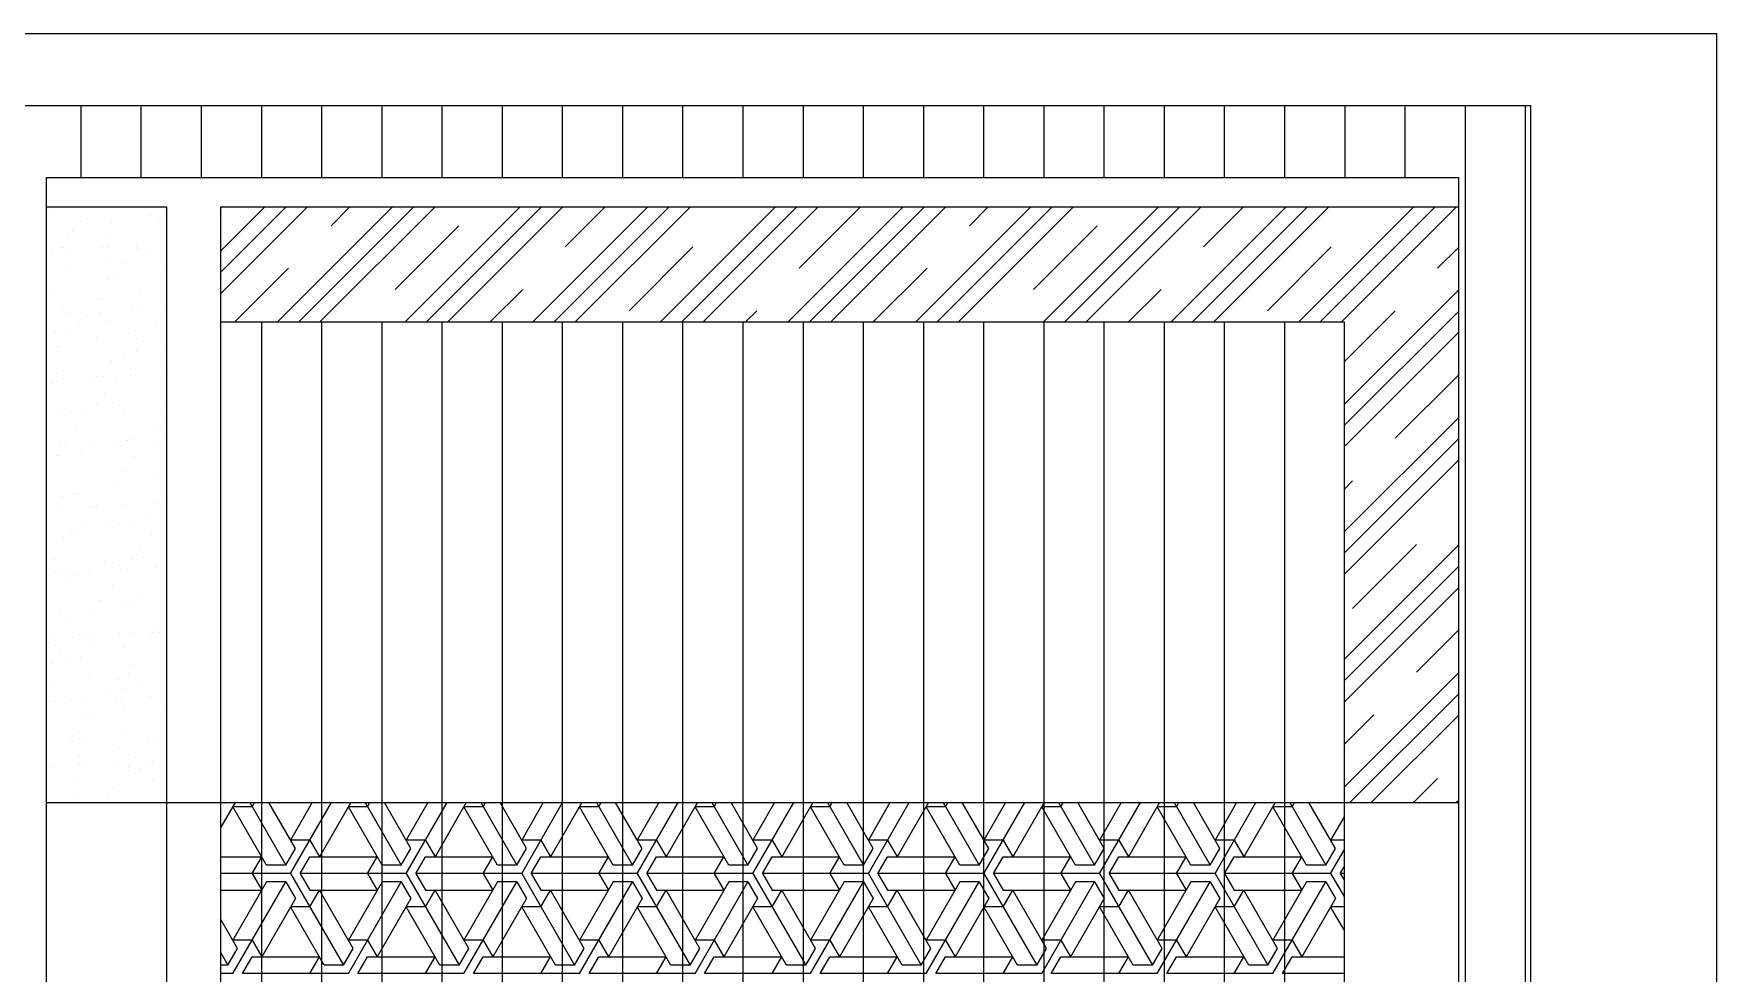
# Model space of a CAD drawing. Extents: x -42728 to 99010, y -18674 to 47645.
# Drawn here: x 62401.4 to 62750.9, y 2873.6 to 3068.9 of the extents above; entities that cross this region are included whole.
import ezdxf

# ---------------------------------------------------------------- set-up
doc = ezdxf.new("R2010")
doc.units = 0
doc.header["$LTSCALE"] = 100
doc.header["$MEASUREMENT"] = 0
doc.layers.get('0').update_dxf_attribs({"linetype": 'CONTINUOUS'})

# ---------------------------------------------------------------- blocks, each defined once
blk = doc.blocks.new('A$C6A7C34F6')
for p, q in [((201.91, 624.56, 0), (645.28, 624.56, 0)), ((645.28, 624.56, 0), (645.28, 215.53, 0)), ((239.93, 609.64, 0), (606.7, 609.64, 0)), ((305.66, 594.64, 0), (305.66, 609.64, 0)), ((318.16, 594.64, 0), (318.16, 609.64, 0)), ((330.66, 594.64, 0), (330.66, 609.64, 0)), ((343.16, 594.64, 0), (343.16, 609.64, 0)), ((355.66, 594.64, 0), (355.66, 609.64, 0)), ((368.16, 594.64, 0), (368.16, 609.64, 0)), ((380.66, 594.64, 0), (380.66, 609.64, 0)), ((393.16, 594.64, 0), (393.16, 609.64, 0)), ((405.66, 594.64, 0), (405.66, 609.64, 0)), ((418.16, 594.64, 0), (418.16, 609.64, 0)), ((430.66, 594.64, 0), (430.66, 609.64, 0)), ((443.16, 594.64, 0), (443.16, 609.64, 0)), ((455.66, 594.64, 0), (455.66, 609.64, 0)), ((468.16, 594.64, 0), (468.16, 609.64, 0)), ((480.66, 594.64, 0), (480.66, 609.64, 0)), ((493.16, 594.64, 0), (493.16, 609.64, 0)), ((505.66, 594.64, 0), (505.66, 609.64, 0)), ((518.16, 594.64, 0), (518.16, 609.64, 0)), ((530.66, 594.64, 0), (530.66, 609.64, 0)), ((543.16, 594.64, 0), (543.16, 609.64, 0)), ((555.66, 594.64, 0), (555.66, 609.64, 0)), ((568.16, 594.64, 0), (568.16, 609.64, 0)), ((580.66, 594.64, 0), (580.66, 609.64, 0)), ((593.16, 229.43, 0), (593.16, 609.64, 0)), ((605.66, 229.43, 0), (605.66, 609.64, 0)), ((606.7, 609.64, 0), (606.7, 229.43, 0)), ((298.44, 244.43, 0), (298.44, 594.64, 0)), ((298.44, 594.64, 0), (591.7, 594.64, 0)), ((591.7, 594.64, 0), (591.7, 244.43, 0)), ((299.06, 588.03, 0), (299.06, 588.03, 0)), ((323.24, 587.52, 0), (323.24, 587.52, 0)), ((334.69, 588.26, 0), (334.97, 588.53, 0)), ((334.69, 579.42, 0), (343.81, 588.53, 0)), ((334.69, 575, 0), (348.23, 588.53, 0)), ((334.69, 570.58, 0), (352.65, 588.53, 0)), ((346.43, 564.64, 0), (370.32, 588.53, 0)), ((350.85, 564.64, 0), (374.74, 588.53, 0)), ((355.27, 564.64, 0), (379.16, 588.53, 0)), ((357.59, 584.64, 0), (361.48, 588.53, 0)), ((372.95, 564.64, 0), (396.84, 588.53, 0)), ((377.37, 564.64, 0), (401.26, 588.53, 0)), ((381.79, 564.64, 0), (405.68, 588.53, 0)), ((399.47, 564.64, 0), (423.36, 588.53, 0)), ((403.89, 564.64, 0), (427.78, 588.53, 0)), ((406.21, 580.22, 0), (414.52, 588.53, 0)), ((408.3, 564.64, 0), (432.2, 588.53, 0)), ((425.98, 564.64, 0), (449.87, 588.53, 0)), ((430.4, 564.64, 0), (454.29, 588.53, 0)), ((434.82, 564.64, 0), (458.71, 588.53, 0)), ((452.5, 564.64, 0), (476.39, 588.53, 0)), ((454.82, 575.8, 0), (467.55, 588.53, 0)), ((456.92, 564.64, 0), (480.81, 588.53, 0)), ((461.34, 564.64, 0), (485.23, 588.53, 0)), ((479.02, 564.64, 0), (502.91, 588.53, 0)), ((483.43, 564.64, 0), (507.33, 588.53, 0)), ((487.85, 564.64, 0), (511.74, 588.53, 0)), ((490.17, 584.64, 0), (494.07, 588.53, 0)), ((505.53, 564.64, 0), (529.42, 588.53, 0)), ((509.95, 564.64, 0), (533.84, 588.53, 0)), ((514.37, 564.64, 0), (538.26, 588.53, 0)), ((532.05, 564.64, 0), (555.94, 588.53, 0)), ((536.47, 564.64, 0), (560.36, 588.53, 0)), ((538.79, 580.22, 0), (547.1, 588.53, 0)), ((540.89, 564.64, 0), (564.78, 588.53, 0)), ((558.56, 564.64, 0), (582.46, 588.53, 0)), ((562.98, 564.64, 0), (586.87, 588.53, 0)), ((567.4, 564.64, 0), (591.29, 588.53, 0)), ((305.49, 585.47, 0), (305.49, 585.47, 0)), ((311.98, 585.33, 0), (311.98, 585.33, 0)), ((320.07, 586.8, 0), (320.07, 586.8, 0)), ((321.64, 585.44, 0), (321.64, 585.44, 0)), ((322.24, 584.58, 0), (322.24, 584.58, 0)), ((370.85, 571.38, 0), (384.11, 584.64, 0)), ((503.43, 571.38, 0), (516.69, 584.64, 0)), ((302.99, 582.21, 0), (302.99, 582.21, 0)), ((303.83, 583.5, 0), (303.83, 583.5, 0)), ((310.77, 582.03, 0), (310.77, 582.03, 0)), ((311.25, 580.13, 0), (311.25, 580.13, 0)), ((317.15, 580.39, 0), (317.15, 580.39, 0)), ((419.46, 566.96, 0), (432.72, 580.22, 0)), ((552.05, 566.96, 0), (565.3, 580.22, 0)), ((299.54, 579.54, 0), (299.54, 579.54, 0)), ((301.39, 580.13, 0), (301.39, 580.13, 0)), ((301.98, 580.08, 0), (301.98, 580.08, 0)), ((303.26, 579.79, 0), (303.26, 579.79, 0)), ((310.01, 580.08, 0), (310.01, 580.08, 0)), ((310.87, 576.91, 0), (310.87, 576.91, 0)), ((314.97, 576.75, 0), (314.97, 576.75, 0)), ((317.47, 580, 0), (317.47, 580, 0)), ((319.01, 578.74, 0), (319.01, 578.74, 0)), ((587.4, 575.8, 0), (591.7, 580.1, 0)), ((302.84, 575.96, 0), (302.84, 575.96, 0)), ((311.25, 573.55, 0), (311.25, 573.55, 0)), ((313.38, 574.67, 0), (313.38, 574.67, 0)), ((313.69, 574.09, 0), (313.69, 574.09, 0)), ((322.48, 576.03, 0), (322.48, 576.03, 0)), ((337.59, 564.64, 0), (348.75, 575.8, 0)), ((470.18, 564.64, 0), (481.34, 575.8, 0)), ((299.78, 571, 0), (299.78, 571, 0)), ((317.9, 570.32, 0), (317.9, 570.32, 0)), ((390.63, 564.64, 0), (397.37, 571.38, 0)), ((523.21, 564.64, 0), (529.95, 571.38, 0)), ((567.95, 547.51, 0), (591.7, 571.26, 0)), ((301.78, 567.91, 0), (301.78, 567.91, 0)), ((302.48, 566.35, 0), (302.48, 566.35, 0)), ((303.73, 566.4, 0), (303.73, 566.4, 0)), ((309.21, 569.23, 0), (309.21, 569.23, 0)), ((309.62, 566.66, 0), (309.62, 566.66, 0)), ((309.88, 569.37, 0), (309.88, 569.37, 0)), ((316.37, 566.96, 0), (316.37, 566.96, 0)), ((317.62, 567.01, 0), (317.62, 567.01, 0)), ((322.96, 567.55, 0), (322.96, 567.55, 0)), ((443.66, 564.64, 0), (445.98, 566.96, 0)), ((567.95, 556.35, 0), (578.56, 566.96, 0)), ((567.95, 543.09, 0), (591.7, 566.84, 0)), ((302.7, 563.06, 0), (302.7, 563.06, 0)), ((305.11, 563.9, 0), (305.11, 563.9, 0)), ((306.71, 565.98, 0), (306.71, 565.98, 0)), ((311.49, 565, 0), (311.49, 565, 0)), ((316.91, 562.78, 0), (316.91, 562.78, 0)), ((321.19, 563.77, 0), (321.19, 563.77, 0)), ((334.69, 564.64, 0), (567.95, 564.64, 0)), ((343.16, 274.43, 0), (343.16, 564.64, 0)), ((355.66, 274.43, 0), (355.66, 564.64, 0)), ((368.16, 274.43, 0), (368.16, 564.64, 0)), ((380.66, 274.43, 0), (380.66, 564.64, 0)), ((393.16, 274.43, 0), (393.16, 564.64, 0)), ((405.66, 274.43, 0), (405.66, 564.64, 0)), ((418.16, 274.43, 0), (418.16, 564.64, 0)), ((430.66, 274.43, 0), (430.66, 564.64, 0)), ((443.16, 274.43, 0), (443.16, 564.64, 0)), ((455.66, 274.43, 0), (455.66, 564.64, 0)), ((468.16, 274.43, 0), (468.16, 564.64, 0)), ((480.66, 274.43, 0), (480.66, 564.64, 0)), ((493.16, 274.43, 0), (493.16, 564.64, 0)), ((505.66, 274.43, 0), (505.66, 564.64, 0)), ((518.16, 274.43, 0), (518.16, 564.64, 0)), ((530.66, 274.43, 0), (530.66, 564.64, 0)), ((543.16, 274.43, 0), (543.16, 564.64, 0)), ((555.66, 274.43, 0), (555.66, 564.64, 0)), ((567.95, 564.64, 0), (567.95, 274.43, 0)), ((300.26, 562.52, 0), (300.26, 562.52, 0)), ((300.67, 559.48, 0), (300.67, 559.48, 0)), ((308.81, 561.32, 0), (308.81, 561.32, 0)), ((318.69, 560.51, 0), (318.69, 560.51, 0)), ((567.95, 538.67, 0), (591.7, 562.42, 0)), ((300.94, 558.46, 0), (300.94, 558.46, 0)), ((311.97, 556.52, 0), (311.97, 556.52, 0)), ((314.41, 557.06, 0), (314.41, 557.06, 0)), ((317.1, 558.43, 0), (317.1, 558.43, 0)), ((323.2, 559.01, 0), (323.2, 559.01, 0)), ((298.45, 555.21, 0), (298.45, 555.21, 0)), ((300.5, 553.97, 0), (300.5, 553.97, 0)), ((302.1, 552.93, 0), (302.1, 552.93, 0)), ((307.71, 552.89, 0), (307.71, 552.89, 0)), ((308.84, 553.22, 0), (308.84, 553.22, 0)), ((310.09, 553.28, 0), (310.09, 553.28, 0)), ((312.93, 553, 0), (312.93, 553, 0)), ((315.85, 554.73, 0), (315.85, 554.73, 0)), ((315.99, 553.54, 0), (315.99, 553.54, 0)), ((322.73, 553.83, 0), (322.73, 553.83, 0)), ((578.56, 540.45, 0), (591.7, 553.58, 0)), ((299.68, 551.94, 0), (299.68, 551.94, 0)), ((310.43, 549.74, 0), (310.43, 549.74, 0)), ((300.98, 545.49, 0), (300.98, 545.49, 0)), ((303.42, 546.03, 0), (303.42, 546.03, 0)), ((306.71, 545.35, 0), (306.71, 545.35, 0)), ((308.83, 547.66, 0), (308.83, 547.66, 0)), ((312.21, 547.98, 0), (312.21, 547.98, 0)), ((314.74, 546.3, 0), (314.74, 546.3, 0)), ((322.88, 548.14, 0), (322.88, 548.14, 0)), ((298.62, 543.89, 0), (298.62, 543.89, 0)), ((304.66, 542.23, 0), (304.66, 542.23, 0)), ((320.82, 542.2, 0), (320.82, 542.2, 0)), ((322.42, 544.28, 0), (322.42, 544.28, 0)), ((567.95, 520.99, 0), (591.7, 544.74, 0)), ((301.32, 539.49, 0), (301.32, 539.49, 0)), ((302.17, 538.97, 0), (302.17, 538.97, 0)), ((302.57, 539.55, 0), (302.57, 539.55, 0)), ((308.46, 539.8, 0), (308.46, 539.8, 0)), ((312.69, 539.49, 0), (312.69, 539.49, 0)), ((313.75, 538.76, 0), (313.75, 538.76, 0)), ((315.13, 540.03, 0), (315.13, 540.03, 0)), ((315.2, 540.1, 0), (315.2, 540.1, 0)), ((316.45, 540.15, 0), (316.45, 540.15, 0)), ((321.78, 539.71, 0), (321.78, 539.71, 0)), ((322.35, 540.41, 0), (322.35, 540.41, 0)), ((567.95, 516.57, 0), (591.7, 540.32, 0)), ((300.57, 536.89, 0), (300.57, 536.89, 0)), ((301.22, 536.95, 0), (301.22, 536.95, 0)), ((305.65, 537.3, 0), (305.65, 537.3, 0)), ((316.65, 536.76, 0), (316.65, 536.76, 0)), ((567.95, 512.15, 0), (591.7, 535.9, 0)), ((312.55, 531.43, 0), (312.55, 531.43, 0)), ((314.15, 533.51, 0), (314.15, 533.51, 0)), ((320.78, 532.17, 0), (320.78, 532.17, 0)), ((567.95, 529.83, 0), (569.72, 531.61, 0)), ((301.7, 528.46, 0), (301.7, 528.46, 0)), ((304.14, 529, 0), (304.14, 529, 0)), ((304.54, 528.87, 0), (304.54, 528.87, 0)), ((312.69, 530.71, 0), (312.69, 530.71, 0)), ((312.92, 530.95, 0), (312.92, 530.95, 0)), ((300.93, 526.07, 0), (300.93, 526.07, 0)), ((307.68, 526.37, 0), (307.68, 526.37, 0)), ((308.38, 525.99, 0), (308.38, 525.99, 0)), ((308.93, 526.42, 0), (308.93, 526.42, 0)), ((314.82, 526.68, 0), (314.82, 526.68, 0)), ((321.57, 526.97, 0), (321.57, 526.97, 0)), ((322.81, 527.03, 0), (322.81, 527.03, 0)), ((303.55, 521.34, 0), (303.55, 521.34, 0)), ((305.89, 522.74, 0), (305.89, 522.74, 0)), ((311.58, 522.28, 0), (311.58, 522.28, 0)), ((313.41, 522.46, 0), (313.41, 522.46, 0)), ((315.85, 523, 0), (315.85, 523, 0)), ((319.72, 524.12, 0), (319.72, 524.12, 0)), ((301.93, 519.92, 0), (301.93, 519.92, 0)), ((304.29, 520.66, 0), (304.29, 520.66, 0)), ((317.87, 517.27, 0), (317.87, 517.27, 0)), ((320.37, 520.53, 0), (320.37, 520.53, 0)), ((567.95, 494.48, 0), (591.7, 518.23, 0)), ((569.72, 505.09, 0), (582.98, 518.35, 0)), ((300.12, 515.22, 0), (300.12, 515.22, 0)), ((310.59, 514.75, 0), (310.59, 514.75, 0)), ((313.64, 513.92, 0), (313.64, 513.92, 0)), ((316.27, 515.19, 0), (316.27, 515.19, 0)), ((318.61, 515.69, 0), (318.61, 515.69, 0)), ((567.95, 490.06, 0), (591.7, 513.81, 0)), ((300.15, 512.64, 0), (300.15, 512.64, 0)), ((301.4, 512.69, 0), (301.4, 512.69, 0)), ((302.42, 511.43, 0), (302.42, 511.43, 0)), ((302.49, 513.28, 0), (302.49, 513.28, 0)), ((304.86, 511.97, 0), (304.86, 511.97, 0)), ((307.3, 512.95, 0), (307.3, 512.95, 0)), ((314.04, 513.24, 0), (314.04, 513.24, 0)), ((315.29, 513.3, 0), (315.29, 513.3, 0)), ((321.18, 513.55, 0), (321.18, 513.55, 0)), ((312.1, 509.76, 0), (312.1, 509.76, 0)), ((317.62, 508.16, 0), (317.62, 508.16, 0)), ((567.95, 485.64, 0), (591.7, 509.39, 0)), ((301.38, 504.85, 0), (301.38, 504.85, 0)), ((308.01, 504.42, 0), (308.01, 504.42, 0)), ((309.53, 506.69, 0), (309.53, 506.69, 0)), ((309.61, 506.5, 0), (309.61, 506.5, 0)), ((314.12, 505.43, 0), (314.12, 505.43, 0)), ((316.57, 505.97, 0), (316.57, 505.97, 0)), ((302.65, 502.89, 0), (302.65, 502.89, 0)), ((313.66, 499.82, 0), (313.66, 499.82, 0)), ((316.56, 500.1, 0), (316.56, 500.1, 0)), ((320.4, 500.12, 0), (320.4, 500.12, 0)), ((321.59, 501.04, 0), (321.59, 501.04, 0)), ((321.65, 500.17, 0), (321.65, 500.17, 0)), ((582.98, 491.83, 0), (591.7, 500.55, 0)), ((299.77, 499.22, 0), (299.77, 499.22, 0)), ((300.39, 497.32, 0), (300.39, 497.32, 0)), ((303.84, 498.99, 0), (303.84, 498.99, 0)), ((306.51, 499.51, 0), (306.51, 499.51, 0)), ((307.76, 499.57, 0), (307.76, 499.57, 0)), ((308.42, 498.26, 0), (308.42, 498.26, 0)), ((314.36, 496.89, 0), (314.36, 496.89, 0)), ((319.99, 498.96, 0), (319.99, 498.96, 0)), ((299.75, 493.65, 0), (299.75, 493.65, 0)), ((301.34, 495.73, 0), (301.34, 495.73, 0)), ((303.13, 494.4, 0), (303.13, 494.4, 0)), ((305.58, 494.94, 0), (305.58, 494.94, 0)), ((315.82, 493.52, 0), (315.82, 493.52, 0)), ((307.42, 490.73, 0), (307.42, 490.73, 0)), ((313.33, 490.27, 0), (313.33, 490.27, 0)), ((315.45, 491.67, 0), (315.45, 491.67, 0)), ((567.95, 467.96, 0), (591.7, 491.71, 0)), ((298.99, 485.78, 0), (298.99, 485.78, 0)), ((299.33, 489.26, 0), (299.33, 489.26, 0)), ((300.24, 485.83, 0), (300.24, 485.83, 0)), ((303.37, 485.86, 0), (303.37, 485.86, 0)), ((306.13, 486.09, 0), (306.13, 486.09, 0)), ((311.73, 488.19, 0), (311.73, 488.19, 0)), ((312.88, 486.39, 0), (312.88, 486.39, 0)), ((314.12, 486.44, 0), (314.12, 486.44, 0)), ((314.84, 488.4, 0), (314.84, 488.4, 0)), ((317.28, 488.95, 0), (317.28, 488.95, 0)), ((320.02, 486.7, 0), (320.02, 486.7, 0)), ((569.14, 464.74, 0), (591.7, 487.29, 0)), ((306.36, 482.67, 0), (306.36, 482.67, 0)), ((307.56, 482.75, 0), (307.56, 482.75, 0)), ((314.46, 484.14, 0), (314.46, 484.14, 0)), ((322.49, 485.08, 0), (322.49, 485.08, 0)), ((567.95, 476.8, 0), (574.14, 482.99, 0)), ((573.56, 464.74, 0), (591.7, 482.87, 0)), ((305.06, 479.5, 0), (305.06, 479.5, 0)), ((315.08, 479.86, 0), (315.08, 479.86, 0)), ((303.47, 477.42, 0), (303.47, 477.42, 0)), ((303.85, 477.37, 0), (303.85, 477.37, 0)), ((306.29, 477.92, 0), (306.29, 477.92, 0)), ((313.4, 476.08, 0), (313.4, 476.08, 0)), ((319.55, 477.29, 0), (319.55, 477.29, 0)), ((321.49, 477.55, 0), (321.49, 477.55, 0)), ((298.61, 472.36, 0), (298.61, 472.36, 0)), ((299.3, 471.98, 0), (299.3, 471.98, 0)), ((305.25, 474.25, 0), (305.25, 474.25, 0)), ((305.35, 472.66, 0), (305.35, 472.66, 0)), ((306.6, 472.71, 0), (306.6, 472.71, 0)), ((312.49, 472.97, 0), (312.49, 472.97, 0)), ((315.45, 471.95, 0), (315.45, 471.95, 0)), ((317.05, 474.03, 0), (317.05, 474.03, 0)), ((318, 471.92, 0), (318, 471.92, 0)), ((319.24, 473.26, 0), (319.24, 473.26, 0)), ((320.49, 473.32, 0), (320.49, 473.32, 0)), ((304.09, 468.83, 0), (304.09, 468.83, 0)), ((315.56, 471.38, 0), (315.56, 471.38, 0)), ((320.43, 469.49, 0), (320.43, 469.49, 0)), ((582.4, 464.74, 0), (587.4, 469.74, 0)), ((304.26, 466.71, 0), (304.26, 466.71, 0)), ((311.28, 466.52, 0), (311.28, 466.52, 0)), ((312.29, 467.66, 0), (312.29, 467.66, 0)), ((591.24, 464.74, 0), (591.7, 465.19, 0)), ((298.44, 464.74, 0), (591.7, 464.74, 0)), ((337.65, 464.74, 0), (334.69, 459.62, 0)), ((344.16, 451.77, 0), (337.16, 463.89, 0)), ((341.16, 463.89, 0), (337.16, 463.89, 0)), ((340.67, 464.74, 0), (348.16, 451.77, 0)), ((341.16, 463.89, 0), (341.65, 464.74, 0)), ((350.16, 455.23, 0), (344.67, 464.74, 0)), ((353.65, 464.74, 0), (349.16, 456.97, 0)), ((349.16, 450.04, 0), (357.65, 464.74, 0)), ((361.65, 464.74, 0), (355.16, 453.5, 0)), ((368.16, 451.77, 0), (361.16, 463.89, 0)), ((365.16, 463.89, 0), (361.16, 463.89, 0)), ((364.67, 464.74, 0), (372.16, 451.77, 0)), ((365.16, 463.89, 0), (365.65, 464.74, 0)), ((374.16, 455.23, 0), (368.67, 464.74, 0)), ((377.65, 464.74, 0), (373.16, 456.97, 0)), ((373.16, 450.04, 0), (381.65, 464.74, 0)), ((385.65, 464.74, 0), (379.16, 453.5, 0)), ((392.16, 451.77, 0), (385.16, 463.89, 0)), ((389.16, 463.89, 0), (385.16, 463.89, 0)), ((388.67, 464.74, 0), (396.16, 451.77, 0)), ((389.16, 463.89, 0), (389.65, 464.74, 0)), ((398.16, 455.23, 0), (392.67, 464.74, 0)), ((401.65, 464.74, 0), (397.16, 456.97, 0)), ((397.16, 450.04, 0), (405.65, 464.74, 0)), ((409.65, 464.74, 0), (403.16, 453.5, 0)), ((416.16, 451.77, 0), (409.16, 463.89, 0)), ((413.16, 463.89, 0), (409.16, 463.89, 0)), ((412.67, 464.74, 0), (420.16, 451.77, 0)), ((413.16, 463.89, 0), (413.65, 464.74, 0)), ((422.16, 455.23, 0), (416.67, 464.74, 0)), ((425.65, 464.74, 0), (421.16, 456.97, 0)), ((421.16, 450.04, 0), (429.65, 464.74, 0)), ((433.65, 464.74, 0), (427.16, 453.5, 0)), ((440.16, 451.77, 0), (433.16, 463.89, 0)), ((437.16, 463.89, 0), (433.16, 463.89, 0)), ((436.67, 464.74, 0), (444.16, 451.77, 0)), ((437.16, 463.89, 0), (437.65, 464.74, 0)), ((446.16, 455.23, 0), (440.67, 464.74, 0)), ((449.65, 464.74, 0), (445.16, 456.97, 0)), ((445.16, 450.04, 0), (453.65, 464.74, 0)), ((457.65, 464.74, 0), (451.16, 453.5, 0)), ((464.16, 451.77, 0), (457.16, 463.89, 0)), ((461.16, 463.89, 0), (457.16, 463.89, 0)), ((460.67, 464.74, 0), (468.16, 451.77, 0)), ((461.16, 463.89, 0), (461.65, 464.74, 0)), ((470.16, 455.23, 0), (464.67, 464.74, 0)), ((473.65, 464.74, 0), (469.16, 456.97, 0)), ((469.16, 450.04, 0), (477.65, 464.74, 0)), ((481.65, 464.74, 0), (475.16, 453.5, 0)), ((488.16, 451.77, 0), (481.16, 463.89, 0)), ((485.16, 463.89, 0), (481.16, 463.89, 0)), ((484.67, 464.74, 0), (492.16, 451.77, 0)), ((485.16, 463.89, 0), (485.65, 464.74, 0)), ((494.16, 455.23, 0), (488.67, 464.74, 0)), ((497.65, 464.74, 0), (493.16, 456.97, 0)), ((493.16, 450.04, 0), (501.65, 464.74, 0)), ((505.65, 464.74, 0), (499.16, 453.5, 0)), ((512.16, 451.77, 0), (505.16, 463.89, 0)), ((509.16, 463.89, 0), (505.16, 463.89, 0)), ((508.67, 464.74, 0), (516.16, 451.77, 0)), ((509.16, 463.89, 0), (509.65, 464.74, 0)), ((518.16, 455.23, 0), (512.67, 464.74, 0)), ((521.65, 464.74, 0), (517.16, 456.97, 0)), ((517.16, 450.04, 0), (525.65, 464.74, 0)), ((529.65, 464.74, 0), (523.16, 453.5, 0)), ((536.16, 451.77, 0), (529.16, 463.89, 0)), ((533.16, 463.89, 0), (529.16, 463.89, 0)), ((532.67, 464.74, 0), (540.16, 451.77, 0)), ((533.16, 463.89, 0), (533.65, 464.74, 0)), ((542.16, 455.23, 0), (536.67, 464.74, 0)), ((545.65, 464.74, 0), (541.16, 456.97, 0)), ((541.16, 450.04, 0), (549.65, 464.74, 0)), ((553.65, 464.74, 0), (547.16, 453.5, 0)), ((560.16, 451.77, 0), (553.16, 463.89, 0)), ((557.16, 463.89, 0), (553.16, 463.89, 0)), ((556.67, 464.74, 0), (564.16, 451.77, 0)), ((557.16, 463.89, 0), (557.65, 464.74, 0)), ((566.16, 455.23, 0), (560.67, 464.74, 0)), ((567.95, 461.79, 0), (565.16, 456.97, 0)), ((348.16, 451.77, 0), (350.16, 455.23, 0)), ((353.16, 456.97, 0), (349.16, 456.97, 0)), ((353.16, 456.97, 0), (355.16, 453.5, 0)), ((372.16, 451.77, 0), (374.16, 455.23, 0)), ((377.16, 456.97, 0), (373.16, 456.97, 0)), ((377.16, 456.97, 0), (379.16, 453.5, 0)), ((396.16, 451.77, 0), (398.16, 455.23, 0)), ((401.16, 456.97, 0), (397.16, 456.97, 0)), ((401.16, 456.97, 0), (403.16, 453.5, 0)), ((420.16, 451.77, 0), (422.16, 455.23, 0)), ((425.16, 456.97, 0), (421.16, 456.97, 0)), ((425.16, 456.97, 0), (427.16, 453.5, 0)), ((444.16, 451.77, 0), (446.16, 455.23, 0)), ((449.16, 456.97, 0), (445.16, 456.97, 0)), ((449.16, 456.97, 0), (451.16, 453.5, 0)), ((468.16, 451.77, 0), (470.16, 455.23, 0)), ((473.16, 456.97, 0), (469.16, 456.97, 0)), ((473.16, 456.97, 0), (475.16, 453.5, 0)), ((492.16, 451.77, 0), (494.16, 455.23, 0)), ((497.16, 456.97, 0), (493.16, 456.97, 0)), ((497.16, 456.97, 0), (499.16, 453.5, 0)), ((516.16, 451.77, 0), (518.16, 455.23, 0)), ((521.16, 456.97, 0), (517.16, 456.97, 0)), ((521.16, 456.97, 0), (523.16, 453.5, 0)), ((540.16, 451.77, 0), (542.16, 455.23, 0)), ((545.16, 456.97, 0), (541.16, 456.97, 0)), ((545.16, 456.97, 0), (547.16, 453.5, 0)), ((564.16, 451.77, 0), (566.16, 455.23, 0)), ((567.95, 456.97, 0), (565.16, 456.97, 0)), ((565.16, 450.04, 0), (567.95, 454.87, 0)), ((334.69, 453.5, 0), (343.16, 453.5, 0)), ((341.16, 450.04, 0), (343.16, 453.5, 0)), ((348.16, 451.77, 0), (344.16, 451.77, 0)), ((351.16, 450.04, 0), (353.16, 453.5, 0)), ((353.16, 453.5, 0), (367.16, 453.5, 0)), ((365.16, 450.04, 0), (367.16, 453.5, 0)), ((372.16, 451.77, 0), (368.16, 451.77, 0)), ((375.16, 450.04, 0), (377.16, 453.5, 0)), ((377.16, 453.5, 0), (391.16, 453.5, 0)), ((389.16, 450.04, 0), (391.16, 453.5, 0)), ((396.16, 451.77, 0), (392.16, 451.77, 0)), ((399.16, 450.04, 0), (401.16, 453.5, 0)), ((401.16, 453.5, 0), (415.16, 453.5, 0)), ((413.16, 450.04, 0), (415.16, 453.5, 0)), ((420.16, 451.77, 0), (416.16, 451.77, 0)), ((423.16, 450.04, 0), (425.16, 453.5, 0)), ((425.16, 453.5, 0), (439.16, 453.5, 0)), ((437.16, 450.04, 0), (439.16, 453.5, 0)), ((444.16, 451.77, 0), (440.16, 451.77, 0)), ((447.16, 450.04, 0), (449.16, 453.5, 0)), ((449.16, 453.5, 0), (463.16, 453.5, 0)), ((461.16, 450.04, 0), (463.16, 453.5, 0)), ((468.16, 451.77, 0), (464.16, 451.77, 0)), ((471.16, 450.04, 0), (473.16, 453.5, 0)), ((473.16, 453.5, 0), (487.16, 453.5, 0)), ((485.16, 450.04, 0), (487.16, 453.5, 0)), ((492.16, 451.77, 0), (488.16, 451.77, 0)), ((495.16, 450.04, 0), (497.16, 453.5, 0)), ((497.16, 453.5, 0), (511.16, 453.5, 0)), ((509.16, 450.04, 0), (511.16, 453.5, 0)), ((516.16, 451.77, 0), (512.16, 451.77, 0)), ((519.16, 450.04, 0), (521.16, 453.5, 0)), ((521.16, 453.5, 0), (535.16, 453.5, 0)), ((533.16, 450.04, 0), (535.16, 453.5, 0)), ((540.16, 451.77, 0), (536.16, 451.77, 0)), ((543.16, 450.04, 0), (545.16, 453.5, 0)), ((545.16, 453.5, 0), (559.16, 453.5, 0)), ((557.16, 450.04, 0), (559.16, 453.5, 0)), ((564.16, 451.77, 0), (560.16, 451.77, 0)), ((567.16, 450.04, 0), (567.95, 451.4, 0)), ((349.16, 450.04, 0), (334.69, 450.04, 0)), ((344.16, 448.3, 0), (337.16, 436.18, 0)), ((337.16, 429.25, 0), (348.16, 448.3, 0)), ((341.16, 450.04, 0), (343.16, 446.57, 0)), ((348.16, 448.3, 0), (344.16, 448.3, 0)), ((348.16, 448.3, 0), (350.16, 444.84, 0)), ((349.16, 450.04, 0), (360.16, 430.98, 0)), ((351.16, 450.04, 0), (353.16, 446.57, 0)), ((373.16, 450.04, 0), (351.16, 450.04, 0)), ((368.16, 448.3, 0), (361.16, 436.18, 0)), ((361.16, 429.25, 0), (372.16, 448.3, 0)), ((365.16, 450.04, 0), (367.16, 446.57, 0)), ((372.16, 448.3, 0), (368.16, 448.3, 0)), ((372.16, 448.3, 0), (374.16, 444.84, 0)), ((373.16, 450.04, 0), (384.16, 430.98, 0)), ((375.16, 450.04, 0), (377.16, 446.57, 0)), ((397.16, 450.04, 0), (375.16, 450.04, 0)), ((392.16, 448.3, 0), (385.16, 436.18, 0)), ((385.16, 429.25, 0), (396.16, 448.3, 0)), ((389.16, 450.04, 0), (391.16, 446.57, 0)), ((396.16, 448.3, 0), (392.16, 448.3, 0)), ((396.16, 448.3, 0), (398.16, 444.84, 0)), ((397.16, 450.04, 0), (408.16, 430.98, 0)), ((399.16, 450.04, 0), (401.16, 446.57, 0)), ((421.16, 450.04, 0), (399.16, 450.04, 0)), ((416.16, 448.3, 0), (409.16, 436.18, 0)), ((409.16, 429.25, 0), (420.16, 448.3, 0)), ((413.16, 450.04, 0), (415.16, 446.57, 0)), ((420.16, 448.3, 0), (416.16, 448.3, 0)), ((420.16, 448.3, 0), (422.16, 444.84, 0)), ((421.16, 450.04, 0), (432.16, 430.98, 0)), ((423.16, 450.04, 0), (425.16, 446.57, 0)), ((445.16, 450.04, 0), (423.16, 450.04, 0)), ((440.16, 448.3, 0), (433.16, 436.18, 0)), ((433.16, 429.25, 0), (444.16, 448.3, 0)), ((437.16, 450.04, 0), (439.16, 446.57, 0)), ((444.16, 448.3, 0), (440.16, 448.3, 0)), ((444.16, 448.3, 0), (446.16, 444.84, 0)), ((445.16, 450.04, 0), (456.16, 430.98, 0)), ((447.16, 450.04, 0), (449.16, 446.57, 0)), ((469.16, 450.04, 0), (447.16, 450.04, 0)), ((464.16, 448.3, 0), (457.16, 436.18, 0)), ((457.16, 429.25, 0), (468.16, 448.3, 0)), ((461.16, 450.04, 0), (463.16, 446.57, 0)), ((468.16, 448.3, 0), (464.16, 448.3, 0)), ((468.16, 448.3, 0), (470.16, 444.84, 0)), ((469.16, 450.04, 0), (480.16, 430.98, 0)), ((471.16, 450.04, 0), (473.16, 446.57, 0)), ((493.16, 450.04, 0), (471.16, 450.04, 0)), ((488.16, 448.3, 0), (481.16, 436.18, 0)), ((481.16, 429.25, 0), (492.16, 448.3, 0)), ((485.16, 450.04, 0), (487.16, 446.57, 0)), ((492.16, 448.3, 0), (488.16, 448.3, 0)), ((492.16, 448.3, 0), (494.16, 444.84, 0)), ((493.16, 450.04, 0), (504.16, 430.98, 0)), ((495.16, 450.04, 0), (497.16, 446.57, 0)), ((517.16, 450.04, 0), (495.16, 450.04, 0)), ((512.16, 448.3, 0), (505.16, 436.18, 0)), ((505.16, 429.25, 0), (516.16, 448.3, 0)), ((509.16, 450.04, 0), (511.16, 446.57, 0)), ((516.16, 448.3, 0), (512.16, 448.3, 0)), ((516.16, 448.3, 0), (518.16, 444.84, 0)), ((517.16, 450.04, 0), (528.16, 430.98, 0)), ((519.16, 450.04, 0), (521.16, 446.57, 0)), ((541.16, 450.04, 0), (519.16, 450.04, 0)), ((536.16, 448.3, 0), (529.16, 436.18, 0)), ((529.16, 429.25, 0), (540.16, 448.3, 0)), ((533.16, 450.04, 0), (535.16, 446.57, 0)), ((540.16, 448.3, 0), (536.16, 448.3, 0)), ((540.16, 448.3, 0), (542.16, 444.84, 0)), ((541.16, 450.04, 0), (552.16, 430.98, 0)), ((543.16, 450.04, 0), (545.16, 446.57, 0)), ((565.16, 450.04, 0), (543.16, 450.04, 0)), ((560.16, 448.3, 0), (553.16, 436.18, 0)), ((553.16, 429.25, 0), (564.16, 448.3, 0)), ((557.16, 450.04, 0), (559.16, 446.57, 0)), ((564.16, 448.3, 0), (560.16, 448.3, 0)), ((564.16, 448.3, 0), (566.16, 444.84, 0)), ((565.16, 450.04, 0), (567.95, 445.21, 0)), ((567.16, 450.04, 0), (567.95, 448.67, 0)), ((567.95, 450.04, 0), (567.16, 450.04, 0)), ((334.69, 446.57, 0), (343.16, 446.57, 0)), ((350.16, 444.84, 0), (343.16, 432.72, 0)), ((353.16, 446.57, 0), (367.16, 446.57, 0)), ((353.16, 443.11, 0), (355.16, 446.57, 0)), ((362.16, 434.45, 0), (355.16, 446.57, 0)), ((374.16, 444.84, 0), (367.16, 432.72, 0)), ((377.16, 446.57, 0), (391.16, 446.57, 0)), ((377.16, 443.11, 0), (379.16, 446.57, 0)), ((386.16, 434.45, 0), (379.16, 446.57, 0)), ((398.16, 444.84, 0), (391.16, 432.72, 0)), ((401.16, 446.57, 0), (415.16, 446.57, 0)), ((401.16, 443.11, 0), (403.16, 446.57, 0)), ((410.16, 434.45, 0), (403.16, 446.57, 0)), ((422.16, 444.84, 0), (415.16, 432.72, 0)), ((425.16, 446.57, 0), (439.16, 446.57, 0)), ((425.16, 443.11, 0), (427.16, 446.57, 0)), ((434.16, 434.45, 0), (427.16, 446.57, 0)), ((446.16, 444.84, 0), (439.16, 432.72, 0)), ((449.16, 446.57, 0), (463.16, 446.57, 0)), ((449.16, 443.11, 0), (451.16, 446.57, 0)), ((458.16, 434.45, 0), (451.16, 446.57, 0)), ((470.16, 444.84, 0), (463.16, 432.72, 0)), ((473.16, 446.57, 0), (487.16, 446.57, 0)), ((473.16, 443.11, 0), (475.16, 446.57, 0)), ((482.16, 434.45, 0), (475.16, 446.57, 0)), ((494.16, 444.84, 0), (487.16, 432.72, 0)), ((497.16, 446.57, 0), (511.16, 446.57, 0)), ((497.16, 443.11, 0), (499.16, 446.57, 0)), ((506.16, 434.45, 0), (499.16, 446.57, 0)), ((518.16, 444.84, 0), (511.16, 432.72, 0)), ((521.16, 446.57, 0), (535.16, 446.57, 0)), ((521.16, 443.11, 0), (523.16, 446.57, 0)), ((530.16, 434.45, 0), (523.16, 446.57, 0)), ((542.16, 444.84, 0), (535.16, 432.72, 0)), ((545.16, 446.57, 0), (559.16, 446.57, 0)), ((545.16, 443.11, 0), (547.16, 446.57, 0)), ((554.16, 434.45, 0), (547.16, 446.57, 0)), ((566.16, 444.84, 0), (559.16, 432.72, 0)), ((338.16, 434.45, 0), (334.69, 440.45, 0)), ((356.16, 430.98, 0), (349.16, 443.11, 0)), ((353.16, 443.11, 0), (349.16, 443.11, 0)), ((380.16, 430.98, 0), (373.16, 443.11, 0)), ((377.16, 443.11, 0), (373.16, 443.11, 0)), ((404.16, 430.98, 0), (397.16, 443.11, 0)), ((401.16, 443.11, 0), (397.16, 443.11, 0)), ((428.16, 430.98, 0), (421.16, 443.11, 0)), ((425.16, 443.11, 0), (421.16, 443.11, 0)), ((452.16, 430.98, 0), (445.16, 443.11, 0)), ((449.16, 443.11, 0), (445.16, 443.11, 0)), ((476.16, 430.98, 0), (469.16, 443.11, 0)), ((473.16, 443.11, 0), (469.16, 443.11, 0)), ((500.16, 430.98, 0), (493.16, 443.11, 0)), ((497.16, 443.11, 0), (493.16, 443.11, 0)), ((524.16, 430.98, 0), (517.16, 443.11, 0)), ((521.16, 443.11, 0), (517.16, 443.11, 0)), ((548.16, 430.98, 0), (541.16, 443.11, 0)), ((545.16, 443.11, 0), (541.16, 443.11, 0)), ((567.95, 438.28, 0), (565.16, 443.11, 0)), ((567.95, 443.11, 0), (565.16, 443.11, 0)), ((334.69, 433.52, 0), (336.16, 430.98, 0)), ((336.16, 430.98, 0), (338.16, 434.45, 0)), ((341.16, 436.18, 0), (337.16, 436.18, 0)), ((341.16, 436.18, 0), (343.16, 432.72, 0)), ((360.16, 430.98, 0), (362.16, 434.45, 0)), ((365.16, 436.18, 0), (361.16, 436.18, 0)), ((365.16, 436.18, 0), (367.16, 432.72, 0)), ((384.16, 430.98, 0), (386.16, 434.45, 0)), ((389.16, 436.18, 0), (385.16, 436.18, 0)), ((389.16, 436.18, 0), (391.16, 432.72, 0)), ((408.16, 430.98, 0), (410.16, 434.45, 0)), ((413.16, 436.18, 0), (409.16, 436.18, 0)), ((413.16, 436.18, 0), (415.16, 432.72, 0)), ((432.16, 430.98, 0), (434.16, 434.45, 0)), ((437.16, 436.18, 0), (433.16, 436.18, 0)), ((437.16, 436.18, 0), (439.16, 432.72, 0)), ((456.16, 430.98, 0), (458.16, 434.45, 0)), ((461.16, 436.18, 0), (457.16, 436.18, 0)), ((461.16, 436.18, 0), (463.16, 432.72, 0)), ((480.16, 430.98, 0), (482.16, 434.45, 0)), ((485.16, 436.18, 0), (481.16, 436.18, 0)), ((485.16, 436.18, 0), (487.16, 432.72, 0)), ((504.16, 430.98, 0), (506.16, 434.45, 0)), ((509.16, 436.18, 0), (505.16, 436.18, 0)), ((509.16, 436.18, 0), (511.16, 432.72, 0)), ((528.16, 430.98, 0), (530.16, 434.45, 0)), ((533.16, 436.18, 0), (529.16, 436.18, 0)), ((533.16, 436.18, 0), (535.16, 432.72, 0)), ((552.16, 430.98, 0), (554.16, 434.45, 0)), ((557.16, 436.18, 0), (553.16, 436.18, 0)), ((557.16, 436.18, 0), (559.16, 432.72, 0)), ((336.16, 430.98, 0), (334.69, 430.98, 0)), ((339.16, 429.25, 0), (341.16, 432.72, 0)), ((341.16, 432.72, 0), (355.16, 432.72, 0)), ((353.16, 429.25, 0), (355.16, 432.72, 0)), ((360.16, 430.98, 0), (356.16, 430.98, 0)), ((363.16, 429.25, 0), (365.16, 432.72, 0)), ((365.16, 432.72, 0), (379.16, 432.72, 0)), ((377.16, 429.25, 0), (379.16, 432.72, 0)), ((384.16, 430.98, 0), (380.16, 430.98, 0)), ((387.16, 429.25, 0), (389.16, 432.72, 0)), ((389.16, 432.72, 0), (403.16, 432.72, 0)), ((401.16, 429.25, 0), (403.16, 432.72, 0)), ((408.16, 430.98, 0), (404.16, 430.98, 0)), ((411.16, 429.25, 0), (413.16, 432.72, 0)), ((413.16, 432.72, 0), (427.16, 432.72, 0)), ((425.16, 429.25, 0), (427.16, 432.72, 0)), ((432.16, 430.98, 0), (428.16, 430.98, 0)), ((435.16, 429.25, 0), (437.16, 432.72, 0)), ((437.16, 432.72, 0), (451.16, 432.72, 0)), ((449.16, 429.25, 0), (451.16, 432.72, 0)), ((456.16, 430.98, 0), (452.16, 430.98, 0)), ((459.16, 429.25, 0), (461.16, 432.72, 0)), ((461.16, 432.72, 0), (475.16, 432.72, 0)), ((473.16, 429.25, 0), (475.16, 432.72, 0)), ((480.16, 430.98, 0), (476.16, 430.98, 0)), ((483.16, 429.25, 0), (485.16, 432.72, 0)), ((485.16, 432.72, 0), (499.16, 432.72, 0)), ((497.16, 429.25, 0), (499.16, 432.72, 0)), ((504.16, 430.98, 0), (500.16, 430.98, 0)), ((507.16, 429.25, 0), (509.16, 432.72, 0)), ((509.16, 432.72, 0), (523.16, 432.72, 0)), ((521.16, 429.25, 0), (523.16, 432.72, 0)), ((528.16, 430.98, 0), (524.16, 430.98, 0)), ((531.16, 429.25, 0), (533.16, 432.72, 0)), ((533.16, 432.72, 0), (547.16, 432.72, 0)), ((545.16, 429.25, 0), (547.16, 432.72, 0)), ((552.16, 430.98, 0), (548.16, 430.98, 0)), ((555.16, 429.25, 0), (557.16, 432.72, 0)), ((557.16, 432.72, 0), (567.95, 432.72, 0)), ((337.16, 429.25, 0), (334.69, 429.25, 0)), ((361.16, 429.25, 0), (339.16, 429.25, 0)), ((385.16, 429.25, 0), (363.16, 429.25, 0)), ((409.16, 429.25, 0), (387.16, 429.25, 0)), ((433.16, 429.25, 0), (411.16, 429.25, 0)), ((457.16, 429.25, 0), (435.16, 429.25, 0)), ((481.16, 429.25, 0), (459.16, 429.25, 0)), ((505.16, 429.25, 0), (483.16, 429.25, 0)), ((529.16, 429.25, 0), (507.16, 429.25, 0)), ((553.16, 429.25, 0), (531.16, 429.25, 0)), ((567.95, 429.25, 0), (555.16, 429.25, 0))]:
    blk.add_line(p, q)
at = {"ltscale": 150}
for p, q in [((298.44, 588.53, 0), (323.44, 588.53, 0)), ((323.44, 248.26, 0), (323.44, 588.53, 0)), ((334.69, 248.26, 0), (334.69, 588.53, 0)), ((334.69, 588.53, 0), (591.7, 588.53, 0))]:
    blk.add_line(p, q, dxfattribs=at)

msp = doc.modelspace()

# ---------------------------------------------------------------- block references
msp.add_blockref('A$C6A7C34F6', (62105.62854, 2444.35627))

doc.saveas('drawing.dxf')
